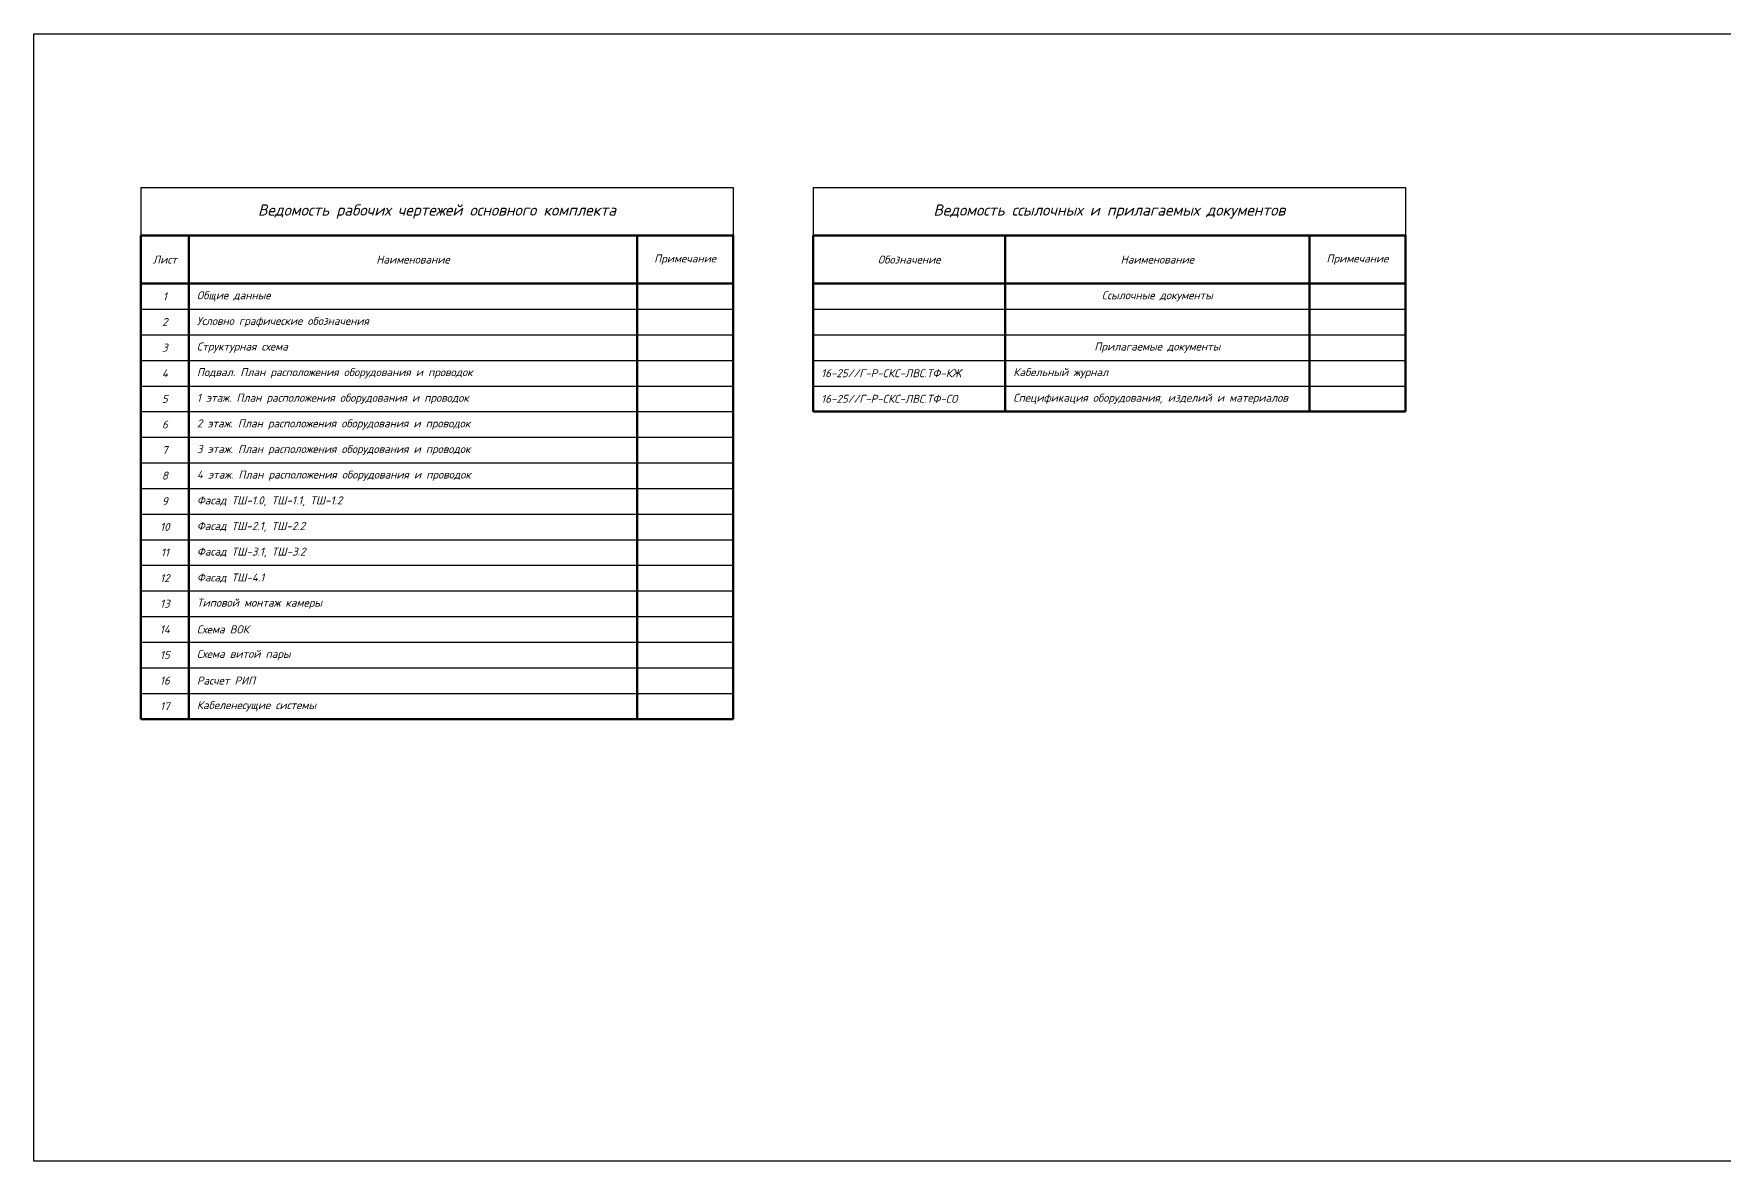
# Model space of a CAD drawing. Extents: x -260425 to 1294666, y -169889 to -2349.
# Drawn here: x -260425 to -207624, y -65378 to -30166 of the extents above; entities that cross this region are included whole.
import ezdxf

# ---------------------------------------------------------------- set-up
doc = ezdxf.new("R2010")
doc.units = 0
doc.header["$LTSCALE"] = 100
doc.styles.add('1ISOCPEUR', font='isocpeui.ttf', dxfattribs={"height": 250})

# ---------------------------------------------------------------- blocks, each defined once
blk = doc.blocks.new('*T201')
at = {"color": 7, "linetype": 'ByBlock', "true_color": 0xffffff, "transparency": 16777216}
for p, q in [((0, 0), (18500, 0)), ((0, 0), (0, -1500)), ((18500, 0), (18500, -1500))]:
    blk.add_line(p, q, dxfattribs=at)
at = {"color": 0, "linetype": 'ByBlock', "lineweight": 70, "transparency": 16777216}
for p, q in [((0, -1500), (18500, -1500)), ((0, -1500), (0, -7000)), ((6000, -1500), (6000, -7000)), ((15500, -1500), (15500, -7000)), ((18500, -1500), (18500, -7000)), ((0, -3000), (18500, -3000)), ((0, -7000), (18500, -7000))]:
    blk.add_line(p, q, dxfattribs=at)
at = {"color": 0, "linetype": 'ByBlock', "lineweight": 25, "transparency": 16777216}
for p, q in [((0, -3800), (18500, -3800)), ((0, -4600), (18500, -4600)), ((0, -5400), (18500, -5400)), ((0, -6200), (18500, -6200))]:
    blk.add_line(p, q, dxfattribs=at)
at = {"transparency": 16777216, "style": '1ISOCPEUR'}
for s, insert, char_height, width, attachment_point in [('Ведомость ссылочных и прилагаемых документов', (9250, -750), 350, 18000, 5), ('Примечание', (17000, -2250), 250, 2500, 5), ('Обозначение', (3000, -2250), 250, 5500, 5), ('Наименование', (10750, -2250), 250, 9000, 5), ('Ссылочные документы', (10750, -3400), 250, 9000, 5), ('Прилагаемые документы', (10750, -5000), 250, 9000, 5), ('16-25//Г-Р-СКС-ЛВС.ТФ-КЖ', (250, -5800), 250, 5500, 4), ('Кабельный журнал', (6250, -5800), 250, 9000, 4), ('16-25//Г-Р-СКС-ЛВС.ТФ-СО', (250, -6600), 250, 5500, 4), ('Спецификация оборудования, изделий и материалов', (6250, -6600), 250, 9000, 4)]:
    blk.add_mtext(s, dxfattribs=dict(at, insert=insert, char_height=char_height, width=width, attachment_point=attachment_point))
blk = doc.blocks.new('*T202')
at = {"color": 7, "linetype": 'ByBlock', "true_color": 0xffffff, "transparency": 16777216}
for p, q in [((0, 0), (18500, 0)), ((0, 0), (0, -1500)), ((18500, 0), (18500, -1500))]:
    blk.add_line(p, q, dxfattribs=at)
at = {"color": 0, "linetype": 'ByBlock', "lineweight": 70, "transparency": 16777216}
for p, q in [((0, -1500), (18500, -1500)), ((0, -1500), (0, -16600)), ((1500, -1500), (1500, -16600)), ((15500, -1500), (15500, -16600)), ((18500, -1500), (18500, -16600)), ((0, -3000), (18500, -3000)), ((0, -16600), (18500, -16600))]:
    blk.add_line(p, q, dxfattribs=at)
at = {"color": 0, "linetype": 'ByBlock', "lineweight": 25, "transparency": 16777216}
for p, q in [((0, -3800), (18500, -3800)), ((0, -4600), (18500, -4600)), ((0, -5400), (18500, -5400)), ((0, -6200), (18500, -6200)), ((0, -7000), (18500, -7000)), ((0, -7800), (18500, -7800)), ((0, -8600), (18500, -8600)), ((0, -9400), (18500, -9400)), ((0, -10200), (18500, -10200)), ((0, -11000), (18500, -11000)), ((0, -11800), (18500, -11800)), ((0, -12600), (18500, -12600)), ((0, -13400), (18500, -13400)), ((0, -14200), (18500, -14200)), ((0, -15000), (18500, -15000)), ((0, -15800), (18500, -15800))]:
    blk.add_line(p, q, dxfattribs=at)
at = {"transparency": 16777216, "style": '1ISOCPEUR'}
for s, insert, char_height, width, attachment_point in [('Ведомость рабочих чертежей основного комплекта', (9250, -750), 350, 18000, 5), ('Примечание', (17000, -2250), 250, 2500, 5), ('Лист', (750, -2250), 250, 1000, 5), ('Наименование', (8500, -2250), 250, 13500, 5), ('1', (750, -3400), 250, 1000, 5), ('Общие данные ', (1750, -3400), 250, 13500, 4), ('2', (750, -4200), 250, 1000, 5), ('Условно графические обозначения', (1750, -4200), 250, 13500, 4), ('3', (750, -5000), 250, 1000, 5), ('Структурная схема', (1750, -5000), 250, 13500, 4), ('4', (750, -5800), 250, 1000, 5), ('Подвал. План расположения оборудования и проводок', (1750, -5800), 250, 13500, 4), ('5', (750, -6600), 250, 1000, 5), ('1 этаж. План расположения оборудования и проводок', (1750, -6600), 250, 13500, 4), ('6', (750, -7400), 250, 1000, 5), ('2 этаж. План расположения оборудования и проводок', (1750, -7400), 250, 13500, 4), ('7', (750, -8200), 250, 1000, 5), ('3 этаж. План расположения оборудования и проводок', (1750, -8200), 250, 13500, 4), ('8', (750, -9000), 250, 1000, 5), ('4 этаж. План расположения оборудования и проводок', (1750, -9000), 250, 13500, 4), ('9', (750, -9800), 250, 1000, 5), ('Фасад ТШ-1.0, ТШ-1.1, ТШ-1.2', (1750, -9800), 250, 13500, 4), ('10', (750, -10600), 250, 1000, 5), ('Фасад ТШ-2.1, ТШ-2.2', (1750, -10600), 250, 13500, 4), ('11', (750, -11400), 250, 1000, 5), ('Фасад ТШ-3.1, ТШ-3.2', (1750, -11400), 250, 13500, 4), ('12', (750, -12200), 250, 1000, 5), ('Фасад ТШ-4.1', (1750, -12200), 250, 13500, 4), ('13', (750, -13000), 250, 1000, 5), ('Типовой монтаж камеры', (1750, -13000), 250, 13500, 4), ('14', (750, -13800), 250, 1000, 5), ('Схема ВОК', (1750, -13800), 250, 13500, 4), ('15', (750, -14600), 250, 1000, 5), ('Схема витой пары', (1750, -14600), 250, 13500, 4), ('16', (750, -15400), 250, 1000, 5), ('Расчет РИП', (1750, -15400), 250, 13500, 4), ('17', (750, -16200), 250, 1000, 5), ('Кабеленесущие системы', (1750, -16200), 250, 13500, 4)]:
    blk.add_mtext(s, dxfattribs=dict(at, insert=insert, char_height=char_height, width=width, attachment_point=attachment_point))

msp = doc.modelspace()

# ---------------------------------------------------------------- linework, layer by layer
msp.add_lwpolyline([(-260424.6, -30166), (-118121, -30166), (-118121, -65378.3), (-260424.6, -65378.3)], close=True)

# ---------------------------------------------------------------- block references
for name, p in [('*T202', (-257080.5, -34967.2)), ('*T201', (-236080.5, -34967.2))]:
    msp.add_blockref(name, p)

doc.saveas('drawing.dxf')
